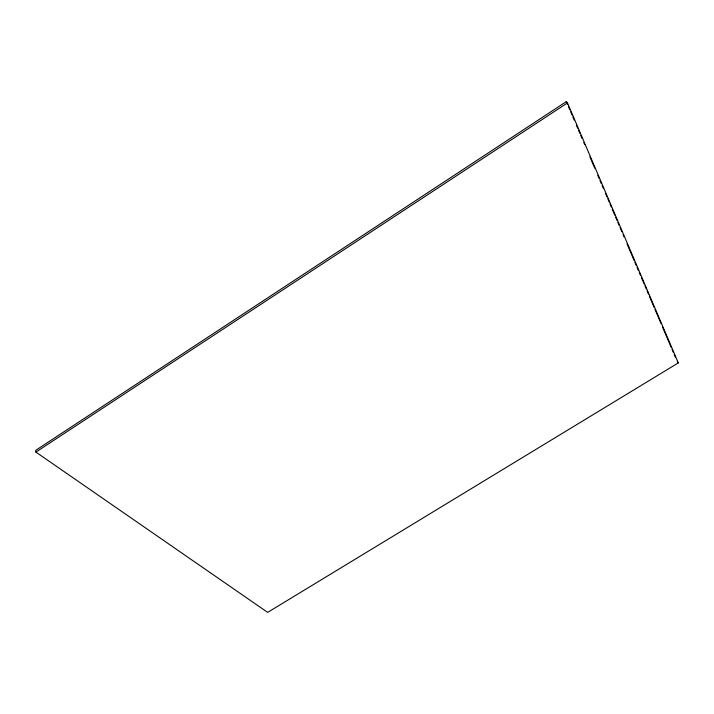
<?xml version="1.0" encoding="UTF-8"?>
<svg xmlns="http://www.w3.org/2000/svg" width="714" height="714" viewBox="0 0 714 714"><rect width="100%" height="100%" fill="white"/><g stroke="black" fill="none" stroke-linecap="round" stroke-linejoin="round"><path stroke-width="1.07" d="M566.318 101.611L35.7 450.347L35.914 452.105L267.652 612.389L678.3 362.899L567.487 102.896L566.318 101.611L567.621 104.681M35.914 452.105L567.487 102.896M677.274 361.596L678.3 362.899M568.496 106.725L569.808 109.795M570.682 111.848L571.994 114.918M572.869 116.962L574.181 120.032M576.359 125.155L577.671 128.225M578.545 130.269L579.857 133.339M580.732 135.392L582.044 138.462M583.793 142.55L584.659 144.603M589.907 156.884L594.708 168.147M597.77 175.305L599.082 178.375M599.956 180.428L601.259 183.498M602.134 185.542L603.446 188.612M605.633 193.735L606.945 196.805M607.819 198.849L609.131 201.919M609.997 203.963L611.309 207.042M612.184 209.086L614.808 215.226M615.682 217.27L616.994 220.34M617.86 222.393L619.172 225.463M620.047 227.507L621.796 231.604M623.108 234.674L623.982 236.718M627.035 243.885L634.032 260.262M634.898 262.315L636.21 265.385M637.084 267.429L638.396 270.499M639.271 272.543L640.583 275.613M641.458 277.666L644.073 283.806M644.947 285.85L646.259 288.92M647.134 290.973L648.446 294.043M649.321 296.087L654.122 307.35M654.997 309.394L661.11 323.728M662.422 326.798L671.16 347.263M672.035 349.316L673.347 352.386M674.221 354.43L675.533 357.5"/></g></svg>
